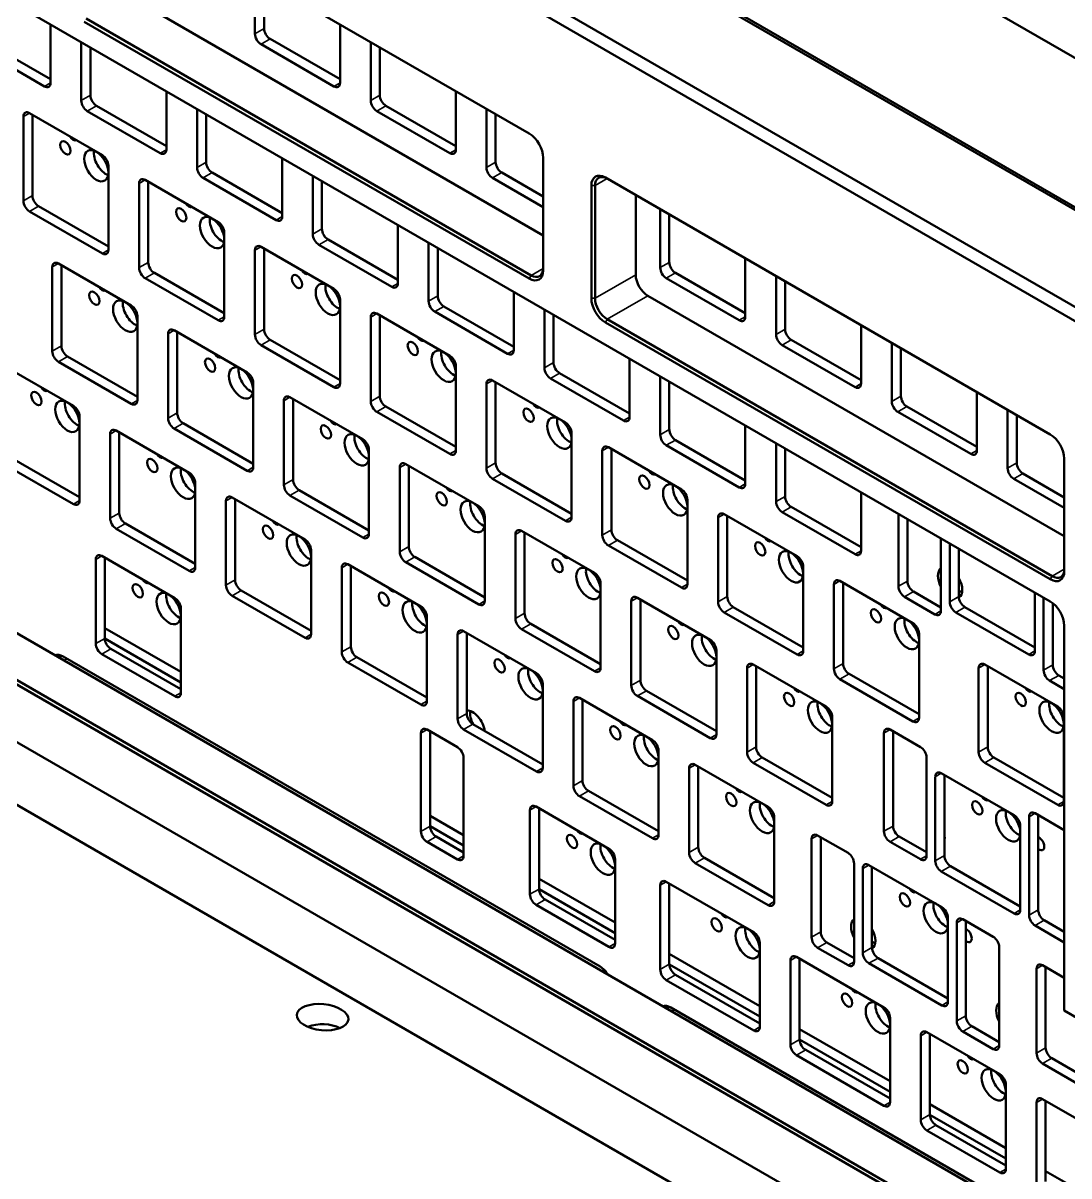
# Model space of a CAD drawing. Header units: millimetres. Extents: x -18 to 861, y -85 to 544.
# Drawn here: x 660.6 to 782.3, y 288.8 to 423 of the extents above; entities that cross this region are included whole.
import ezdxf

# ---------------------------------------------------------------- set-up
doc = ezdxf.new("R2010")
doc.units = ezdxf.units.MM
doc.layers.add('Visible (ANSI)', color=7, linetype='Continuous', lineweight=50)
doc.layers.add('Visible Narrow (ANSI)', color=7, linetype='Continuous', lineweight=35)

msp = doc.modelspace()

# ---------------------------------------------------------------- linework, layer by layer
at = {"layer": 'Visible (ANSI)'}
for p, q in [((603.539, 522.561), (825.261, 394.549)), ((588.202, 513.706), (809.924, 385.695)), ((800.166, 380.061), (578.444, 508.072)), ((577.737, 506.847), (799.459, 378.836)), ((780.146, 355.683), (580.212, 471.116)), ((719.53, 410.123), (667.769, 440.007)), ((687.621, 421.748), (687.621, 428.545)), ((688.682, 427.933), (688.682, 422.36)), ((721.156, 398.284), (672.719, 426.249)), ((810.207, 385.858), (739.877, 426.463)), ((663.845, 422.83), (663.845, 416.033)), ((667.769, 423.146), (719.53, 393.263)), ((719.742, 393.63), (667.982, 423.514)), ((697.521, 422.83), (697.521, 416.033)), ((663.138, 415.624), (654.653, 420.523)), ((655.713, 421.136), (663.845, 416.441)), ((667.416, 413.971), (667.416, 420.768)), ((668.477, 420.156), (668.477, 414.583)), ((696.814, 415.624), (688.329, 420.523)), ((689.389, 421.136), (697.521, 416.441)), ((701.092, 413.971), (701.092, 420.768)), ((702.152, 420.156), (702.152, 414.583)), ((677.315, 415.053), (677.315, 408.256)), ((710.991, 415.053), (710.991, 408.256)), ((669.184, 413.359), (677.315, 408.664)), ((702.86, 413.359), (710.991, 408.664)), ((660.681, 402.305), (660.681, 412.103)), ((661.388, 412.512), (669.873, 407.613)), ((661.741, 412.307), (661.741, 402.918)), ((676.608, 407.847), (668.123, 412.746)), ((680.886, 406.194), (680.886, 412.991)), ((681.947, 412.379), (681.947, 406.806)), ((710.284, 407.847), (701.799, 412.746)), ((714.562, 406.194), (714.562, 412.991)), ((715.623, 412.379), (715.623, 406.806)), ((690.786, 407.276), (690.786, 400.478)), ((721.156, 394.202), (721.156, 407.306)), ((670.58, 406.388), (670.58, 396.59)), ((682.654, 405.581), (690.786, 400.887)), ((694.357, 398.417), (694.357, 405.214)), ((716.33, 405.581), (721.156, 402.795)), ((674.151, 394.528), (674.151, 404.326)), ((674.858, 404.734), (683.343, 399.835)), ((675.212, 404.53), (675.212, 395.141)), ((690.079, 400.07), (681.593, 404.969)), ((695.417, 404.602), (695.417, 399.029)), ((721.156, 401.57), (715.269, 404.969)), ((726.76, 404.071), (726.76, 390.966)), ((727.184, 390.966), (727.184, 404.071)), ((780.146, 375.126), (728.386, 405.01)), ((731.922, 393.701), (731.922, 402.969)), ((669.873, 396.182), (661.388, 401.081)), ((662.448, 401.693), (670.58, 396.998)), ((734.768, 394.528), (734.768, 401.326)), ((735.828, 400.713), (735.828, 395.141)), ((684.051, 398.611), (684.051, 388.813)), ((704.256, 399.499), (704.256, 392.701)), ((703.549, 392.293), (695.064, 397.192)), ((696.124, 397.804), (704.256, 393.11)), ((707.827, 390.64), (707.827, 397.437)), ((687.621, 386.751), (687.621, 396.549)), ((688.329, 396.957), (696.814, 392.058)), ((688.682, 396.753), (688.682, 387.363)), ((708.888, 396.825), (708.888, 391.252)), ((798.611, 271.906), (585.162, 395.141)), ((664.048, 384.807), (664.048, 394.605)), ((664.755, 395.013), (673.241, 390.114)), ((665.109, 394.809), (665.109, 385.419)), ((744.667, 395.61), (744.667, 388.813)), ((683.343, 388.404), (674.858, 393.303)), ((675.919, 393.916), (684.051, 389.221)), ((743.96, 388.404), (735.475, 393.303)), ((736.536, 393.916), (744.667, 389.221)), ((748.238, 386.751), (748.238, 393.548)), ((580.212, 392.038), (796.984, 266.884)), ((797.196, 267.252), (580.424, 392.405)), ((717.726, 391.721), (717.726, 384.924)), ((749.299, 392.936), (749.299, 387.363)), ((557.463, 391.166), (779.185, 263.154)), ((697.521, 390.834), (697.521, 381.036)), ((781.773, 363.287), (733.336, 391.252)), ((701.799, 389.18), (710.284, 384.281)), ((717.019, 384.516), (708.534, 389.415)), ((709.595, 390.027), (717.726, 385.332)), ((721.297, 382.862), (721.297, 389.66)), ((722.358, 389.047), (722.358, 383.475)), ((673.948, 388.889), (673.948, 379.091)), ((701.092, 378.974), (701.092, 388.772)), ((702.152, 388.976), (702.152, 379.586)), ((728.386, 388.149), (780.146, 358.266)), ((780.358, 358.633), (728.598, 388.517)), ((758.138, 387.833), (758.138, 381.036)), ((799.459, 258.76), (577.737, 386.771)), ((677.519, 377.03), (677.519, 386.828)), ((678.226, 387.236), (686.711, 382.337)), ((678.579, 387.032), (678.579, 377.642)), ((696.814, 380.627), (688.329, 385.526)), ((689.389, 386.139), (697.521, 381.444)), ((757.431, 380.627), (748.945, 385.526)), ((750.006, 386.139), (758.138, 381.444)), ((761.709, 378.974), (761.709, 385.771)), ((762.769, 385.159), (762.769, 379.586)), ((665.816, 384.194), (673.948, 379.5)), ((731.197, 383.944), (731.197, 377.147)), ((658.02, 383.347), (666.505, 378.448)), ((673.241, 378.683), (664.755, 383.582)), ((710.991, 383.056), (710.991, 373.258)), ((687.418, 381.112), (687.418, 371.314)), ((714.562, 371.197), (714.562, 380.995)), ((715.269, 381.403), (723.755, 376.504)), ((715.623, 381.199), (715.623, 371.809)), ((730.49, 376.739), (722.004, 381.638)), ((723.065, 382.25), (731.197, 377.555)), ((734.768, 375.085), (734.768, 381.883)), ((735.828, 381.27), (735.828, 375.698)), ((771.608, 380.056), (771.608, 373.258)), ((690.989, 369.252), (690.989, 379.05)), ((691.696, 379.459), (700.181, 374.56)), ((692.05, 379.255), (692.05, 369.865)), ((702.86, 378.362), (710.991, 373.667)), ((763.476, 378.362), (771.608, 373.667)), ((667.213, 377.224), (667.213, 367.426)), ((710.284, 372.85), (701.799, 377.749)), ((770.901, 372.85), (762.416, 377.749)), ((775.179, 371.197), (775.179, 377.994)), ((776.24, 377.382), (776.24, 371.809)), ((686.711, 370.906), (678.226, 375.805)), ((679.286, 376.417), (687.418, 371.722)), ((744.667, 376.167), (744.667, 369.37)), ((670.783, 365.364), (670.783, 375.162)), ((671.491, 375.57), (679.976, 370.671)), ((671.844, 375.366), (671.844, 365.976)), ((724.462, 375.279), (724.462, 365.481)), ((736.536, 374.473), (744.667, 369.778)), ((700.889, 373.335), (700.889, 363.537)), ((728.033, 363.42), (728.033, 373.218)), ((728.74, 373.626), (737.225, 368.727)), ((729.093, 373.422), (729.093, 364.032)), ((743.96, 368.962), (735.475, 373.861)), ((748.238, 367.308), (748.238, 374.106)), ((749.299, 373.493), (749.299, 367.921)), ((666.505, 367.017), (658.02, 371.916)), ((659.081, 372.529), (667.213, 367.834)), ((705.167, 371.682), (713.652, 366.783)), ((781.773, 359.204), (781.773, 372.309)), ((704.459, 361.475), (704.459, 371.273)), ((705.52, 371.477), (705.52, 362.088)), ((716.33, 370.584), (724.462, 365.89)), ((776.947, 370.584), (781.773, 367.798)), ((680.683, 369.446), (680.683, 359.648)), ((723.755, 365.073), (715.269, 369.972)), ((781.773, 366.573), (775.886, 369.972)), ((684.961, 367.793), (693.446, 362.894)), ((685.314, 367.589), (685.314, 358.199)), ((700.181, 363.129), (691.696, 368.028)), ((692.757, 368.64), (700.889, 363.945)), ((758.138, 368.39), (758.138, 361.593)), ((684.254, 357.587), (684.254, 367.385)), ((737.932, 367.502), (737.932, 357.704)), ((750.006, 366.696), (758.138, 362.001)), ((714.359, 365.558), (714.359, 355.76)), ((741.503, 355.643), (741.503, 365.44)), ((742.21, 365.849), (750.695, 360.95)), ((742.564, 365.645), (742.564, 356.255)), ((757.431, 361.184), (748.945, 366.083)), ((762.476, 357.455), (762.476, 365.885)), ((763.536, 365.273), (763.536, 358.068)), ((679.976, 359.24), (671.491, 364.139)), ((672.551, 364.752), (680.683, 360.057)), ((718.637, 363.904), (727.122, 359.005)), ((718.99, 363.7), (718.99, 354.311)), ((717.93, 353.698), (717.93, 363.496)), ((737.225, 357.296), (728.74, 362.195)), ((729.8, 362.807), (737.932, 358.112)), ((767.425, 363.028), (767.425, 354.597)), ((768.444, 355.643), (768.444, 362.44)), ((669.807, 360.988), (678.292, 356.089)), ((694.153, 361.669), (694.153, 351.871)), ((706.227, 360.863), (714.359, 356.168)), ((769.504, 361.827), (769.504, 356.255)), ((669.1, 350.782), (669.1, 360.58)), ((670.16, 360.784), (670.16, 351.394)), ((697.724, 349.81), (697.724, 359.608)), ((698.431, 360.016), (706.917, 355.117)), ((698.785, 359.812), (698.785, 350.422)), ((713.652, 355.352), (705.167, 360.251)), ((751.402, 359.725), (751.402, 349.927)), ((686.022, 356.974), (694.153, 352.28)), ((727.829, 357.781), (727.829, 347.983)), ((754.973, 347.865), (754.973, 357.663)), ((755.68, 358.072), (764.166, 353.173)), ((756.034, 357.867), (756.034, 348.478)), ((764.244, 356.843), (767.425, 355.006)), ((693.446, 351.463), (684.961, 356.362)), ((731.4, 345.921), (731.4, 355.719)), ((732.107, 356.127), (740.593, 351.228)), ((732.461, 355.923), (732.461, 346.533)), ((766.718, 354.189), (763.183, 356.23)), ((778.343, 356.724), (778.343, 349.927)), ((779.361, 347.706), (779.361, 356.136)), ((780.422, 355.497), (780.422, 348.319)), ((678.999, 354.864), (678.999, 345.066)), ((750.695, 349.519), (742.21, 354.418)), ((743.271, 355.03), (751.402, 350.335)), ((777.636, 349.519), (769.151, 354.418)), ((770.211, 355.03), (778.343, 350.335)), ((707.624, 353.892), (707.624, 344.094)), ((719.698, 353.086), (727.829, 348.391)), ((781.773, 308.082), (781.773, 352.866)), ((670.16, 352.599), (678.999, 347.495)), ((711.195, 342.033), (711.195, 351.83)), ((711.902, 352.239), (720.387, 347.34)), ((712.255, 352.035), (712.255, 342.645)), ((727.122, 347.575), (718.637, 352.473)), ((764.873, 351.948), (764.873, 342.15)), ((678.999, 346.271), (670.161, 351.374)), ((670.867, 350.169), (678.999, 345.475)), ((665.145, 349.361), (664.799, 349.162)), ((664.844, 349.188), (664.954, 349.432)), ((665.295, 349.284), (727.767, 313.216)), ((678.292, 344.658), (669.807, 349.557)), ((699.492, 349.197), (707.624, 344.502)), ((741.3, 350.004), (741.3, 340.206)), ((706.917, 343.686), (698.431, 348.585)), ((744.871, 338.144), (744.871, 347.942)), ((745.578, 348.35), (754.063, 343.451)), ((745.931, 348.146), (745.931, 338.756)), ((771.811, 338.144), (771.811, 347.942)), ((772.518, 348.35), (781.004, 343.451)), ((772.872, 348.146), (772.872, 338.756)), ((721.094, 346.115), (721.094, 336.317)), ((764.166, 341.742), (755.68, 346.641)), ((756.741, 347.253), (764.873, 342.558)), ((781.773, 345.498), (780.069, 346.481)), ((781.129, 347.094), (781.773, 346.722)), ((733.168, 345.309), (741.3, 340.614)), ((724.665, 334.255), (724.665, 344.053)), ((725.372, 344.462), (733.857, 339.563)), ((725.726, 344.257), (725.726, 334.868)), ((740.593, 339.797), (732.107, 344.696)), ((754.77, 342.226), (754.77, 332.428)), ((781.711, 342.226), (781.711, 332.428)), ((707.64, 340.778), (711.176, 338.737)), ((720.387, 335.909), (711.902, 340.808)), ((712.962, 341.42), (721.094, 336.725)), ((761.499, 340.791), (765.035, 338.75)), ((706.933, 328.939), (706.933, 340.37)), ((707.994, 340.574), (707.994, 329.551)), ((760.792, 328.952), (760.792, 340.383)), ((761.853, 340.587), (761.853, 329.564)), ((734.564, 338.338), (734.564, 328.54)), ((711.883, 337.512), (711.883, 326.081)), ((754.063, 332.02), (745.578, 336.919)), ((746.638, 337.532), (754.77, 332.837)), ((765.742, 337.525), (765.742, 326.094)), ((781.004, 332.02), (772.518, 336.919)), ((773.579, 337.532), (781.711, 332.837)), ((738.135, 326.478), (738.135, 336.276)), ((738.842, 336.684), (747.328, 331.786)), ((739.196, 336.48), (739.196, 327.091)), ((767.467, 335.712), (775.952, 330.813)), ((767.821, 335.508), (767.821, 326.119)), ((766.76, 325.506), (766.76, 335.304)), ((733.857, 328.132), (725.372, 333.031)), ((726.433, 333.643), (734.564, 328.948)), ((719.614, 321.618), (719.614, 331.416)), ((720.321, 331.824), (728.806, 326.925)), ((720.674, 331.62), (720.674, 322.23)), ((707.994, 330.755), (711.883, 328.51)), ((748.035, 330.561), (748.035, 320.763)), ((777.678, 319.203), (777.678, 330.634)), ((778.385, 331.042), (781.773, 329.086)), ((778.738, 330.838), (778.738, 319.815)), ((711.883, 327.285), (707.994, 329.531)), ((776.659, 329.589), (776.659, 319.791)), ((711.176, 325.673), (707.64, 327.714)), ((708.701, 328.326), (711.883, 326.489)), ((752.373, 316.625), (752.373, 328.056)), ((753.08, 328.464), (756.616, 326.423)), ((753.434, 328.26), (753.434, 317.238)), ((765.035, 325.686), (761.499, 327.727)), ((762.56, 328.339), (765.742, 326.502)), ((729.513, 325.7), (729.513, 315.902)), ((747.328, 320.355), (738.842, 325.254)), ((739.903, 325.866), (748.035, 321.171)), ((757.323, 325.198), (757.323, 313.767)), ((759.048, 325.019), (767.533, 320.12)), ((759.402, 324.815), (759.402, 315.425)), ((768.528, 324.894), (776.659, 320.199)), ((720.674, 323.434), (729.513, 318.331)), ((758.341, 314.813), (758.341, 324.611)), ((775.952, 319.382), (767.467, 324.281)), ((729.513, 317.106), (720.674, 322.209)), ((734.768, 312.868), (734.768, 322.666)), ((735.475, 323.075), (745.644, 317.203)), ((735.828, 322.87), (735.828, 313.481)), ((721.381, 321.005), (729.513, 316.31)), ((728.806, 315.494), (720.321, 320.393)), ((768.24, 318.895), (768.24, 309.097)), ((769.259, 306.876), (769.259, 318.307)), ((769.966, 318.715), (773.501, 316.674)), ((770.319, 318.511), (770.319, 307.489)), ((781.773, 316.022), (778.385, 317.978)), ((779.445, 318.59), (781.773, 317.247)), ((746.351, 315.979), (746.351, 306.181)), ((756.616, 313.359), (753.08, 315.4)), ((754.141, 316.013), (757.323, 314.176)), ((774.208, 315.449), (774.208, 304.019)), ((735.828, 314.685), (746.351, 308.61)), ((749.922, 304.119), (749.922, 313.917)), ((750.629, 314.325), (760.798, 308.454)), ((750.983, 314.121), (750.983, 304.731)), ((760.109, 314.2), (768.24, 309.505)), ((746.351, 307.385), (735.829, 313.46)), ((767.533, 308.689), (759.048, 313.588)), ((778.547, 303.147), (778.547, 312.945)), ((779.254, 313.353), (781.773, 311.899)), ((779.607, 313.149), (779.607, 303.759)), ((745.644, 305.772), (735.475, 311.644)), ((736.536, 312.256), (746.351, 306.589)), ((735.855, 308.537), (735.51, 308.337)), ((735.555, 308.363), (735.665, 308.607)), ((736.006, 308.459), (793.925, 275.019)), ((761.505, 307.229), (761.505, 297.431)), ((783.514, 307.076), (781.773, 308.082)), ((750.983, 305.936), (761.505, 299.86)), ((771.026, 306.264), (774.208, 304.427)), ((761.505, 298.636), (750.983, 304.711)), ((765.076, 295.37), (765.076, 305.168)), ((765.783, 305.576), (774.269, 300.677)), ((766.137, 305.372), (766.137, 295.982)), ((773.501, 303.61), (769.966, 305.651)), ((751.69, 303.507), (761.505, 297.84)), ((760.798, 297.023), (750.629, 302.894)), ((785.14, 298.523), (779.254, 301.922)), ((780.314, 302.535), (785.14, 299.748)), ((774.976, 299.452), (774.976, 289.654)), ((779.254, 297.799), (785.14, 294.4)), ((766.137, 297.186), (774.976, 292.083)), ((778.547, 287.593), (778.547, 297.391)), ((779.607, 297.595), (779.607, 288.205)), ((774.976, 290.859), (766.137, 295.962)), ((774.269, 289.246), (765.783, 294.145)), ((766.844, 294.757), (774.976, 290.063)), ((779.607, 289.409), (788.446, 284.306))]:
    msp.add_line(p, q, dxfattribs=at)
for centre, major_axis, start_param, end_param in [((688.329, 421.34), (-0.5, 0.866), 0.7853982, 2.3561945), ((689.389, 421.952), (0.5, -0.866), 3.9269908, 5.4977871), ((663.138, 416.441), (0.5, -0.866), 5.4977871, 7.0685835), ((696.814, 416.441), (0.5, -0.866), 5.4977871, 7.0685835), ((669.184, 414.175), (0.5, -0.866), 3.9269908, 5.4977871), ((702.86, 414.175), (0.5, -0.866), 3.9269908, 5.4977871), ((668.123, 413.563), (-0.5, 0.866), 0.7853982, 2.3561945), ((701.799, 413.563), (-0.5, 0.866), 0.7853982, 2.3561945), ((661.388, 411.695), (-0.5, 0.866), 5.4977871, 7.0685835), ((666.472, 410.017), (0.375, -0.65), 4.7307931, 6.2647812), ((719.53, 408.245), (-1.15, 1.992), 3.9269908, 5.4977871), ((670.297, 407.041), (1, -1.732), 3.7428569, 5.6819211), ((676.608, 408.664), (0.5, -0.866), 5.4977871, 7.0685835), ((710.284, 408.664), (0.5, -0.866), 5.4977871, 7.0685835), ((669.873, 406.796), (0.5, -0.866), 0.7853982, 2.3561945), ((682.654, 406.398), (0.5, -0.866), 3.9269908, 5.4977871), ((716.33, 406.398), (0.5, -0.866), 3.9269908, 5.4977871), ((681.593, 405.786), (-0.5, 0.866), 0.7853982, 2.3561945), ((715.269, 405.786), (-0.5, 0.866), 0.7853982, 2.3561945), ((728.386, 403.132), (-1.15, 1.992), 5.4977871, 7.0685835), ((728.598, 403.254), (-1, 1.732), 5.4977871, 7.0685835), ((674.858, 403.918), (-0.5, 0.866), 5.4977871, 7.0685835), ((662.448, 402.509), (0.5, -0.866), 3.9269908, 5.4977871), ((661.388, 401.897), (-0.5, 0.866), 0.7853982, 2.3561945), ((679.942, 402.24), (0.375, -0.65), 4.7307931, 6.2647812), ((683.768, 399.264), (1, -1.732), 3.7428569, 5.6819211), ((683.343, 399.019), (0.5, -0.866), 0.7853982, 2.3561945), ((690.079, 400.887), (0.5, -0.866), 5.4977871, 7.0685835), ((695.064, 398.008), (-0.5, 0.866), 0.7853982, 2.3561945), ((696.124, 398.621), (0.5, -0.866), 3.9269908, 5.4977871), ((688.329, 396.141), (-0.5, 0.866), 5.4977871, 7.0685835), ((669.873, 396.998), (0.5, -0.866), 5.4977871, 7.0685835), ((664.755, 394.196), (-0.5, 0.866), 5.4977871, 7.0685835), ((674.858, 394.12), (-0.5, 0.866), 0.7853982, 2.3561945), ((675.919, 394.732), (0.5, -0.866), 3.9269908, 5.4977871), ((719.742, 395.263), (1, -1.732), 5.4977871, 7.0685835), ((735.475, 394.12), (-0.5, 0.866), 0.7853982, 2.3561945), ((736.536, 394.732), (0.5, -0.866), 3.9269908, 5.4977871), ((693.413, 394.463), (0.375, -0.65), 4.7307931, 6.2647812), ((719.53, 395.141), (1.15, -1.992), 5.4977871, 7.0685835), ((733.336, 392.885), (-1, 1.732), 0.7853982, 2.3561945), ((669.839, 392.519), (0.375, -0.65), 4.7307931, 6.2647812), ((697.238, 391.487), (1, -1.732), 3.7428569, 5.6819211), ((696.814, 391.242), (0.5, -0.866), 0.7853982, 2.3561945), ((703.549, 393.11), (0.5, -0.866), 5.4977871, 7.0685835), ((673.665, 389.542), (1, -1.732), 3.7428569, 5.6819211), ((708.534, 390.231), (-0.5, 0.866), 0.7853982, 2.3561945), ((709.595, 390.844), (0.5, -0.866), 3.9269908, 5.4977871), ((728.386, 390.027), (1.15, -1.992), 3.9269908, 5.4977871), ((728.598, 390.15), (-1, 1.732), 0.7853982, 2.3561945), ((673.241, 389.297), (0.5, -0.866), 0.7853982, 2.3561945), ((701.799, 388.364), (-0.5, 0.866), 5.4977871, 7.0685835), ((683.343, 389.221), (0.5, -0.866), 5.4977871, 7.0685835), ((743.96, 389.221), (0.5, -0.866), 5.4977871, 7.0685835), ((678.226, 386.419), (-0.5, 0.866), 5.4977871, 7.0685835), ((688.329, 386.343), (-0.5, 0.866), 0.7853982, 2.3561945), ((689.389, 386.955), (0.5, -0.866), 3.9269908, 5.4977871), ((706.883, 386.686), (0.375, -0.65), 4.7307931, 6.2647812), ((748.945, 386.343), (-0.5, 0.866), 0.7853982, 2.3561945), ((750.006, 386.955), (0.5, -0.866), 3.9269908, 5.4977871), ((665.816, 385.011), (0.5, -0.866), 3.9269908, 5.4977871), ((664.755, 384.399), (-0.5, 0.866), 0.7853982, 2.3561945), ((683.31, 384.741), (0.375, -0.65), 4.7307931, 6.2647812), ((710.708, 383.71), (1, -1.732), 3.7428569, 5.6819211), ((710.284, 383.465), (0.5, -0.866), 0.7853982, 2.3561945), ((717.019, 385.332), (0.5, -0.866), 5.4977871, 7.0685835), ((687.135, 381.765), (1, -1.732), 3.7428569, 5.6819211), ((686.711, 381.52), (0.5, -0.866), 0.7853982, 2.3561945), ((722.004, 382.454), (-0.5, 0.866), 0.7853982, 2.3561945), ((723.065, 383.067), (0.5, -0.866), 3.9269908, 5.4977871), ((696.814, 381.444), (0.5, -0.866), 5.4977871, 7.0685835), ((715.269, 380.586), (-0.5, 0.866), 5.4977871, 7.0685835), ((757.431, 381.444), (0.5, -0.866), 5.4977871, 7.0685835), ((663.104, 380.853), (0.375, -0.65), 4.7307931, 6.2647812), ((691.696, 378.642), (-0.5, 0.866), 5.4977871, 7.0685835), ((666.93, 377.877), (1, -1.732), 3.7428569, 5.6819211), ((666.505, 377.632), (0.5, -0.866), 0.7853982, 2.3561945), ((673.241, 379.5), (0.5, -0.866), 5.4977871, 7.0685835), ((701.799, 378.566), (-0.5, 0.866), 0.7853982, 2.3561945), ((702.86, 379.178), (0.5, -0.866), 3.9269908, 5.4977871), ((720.353, 378.909), (0.375, -0.65), 4.7307931, 6.2647812), ((762.416, 378.566), (-0.5, 0.866), 0.7853982, 2.3561945), ((763.476, 379.178), (0.5, -0.866), 3.9269908, 5.4977871), ((678.226, 376.621), (-0.5, 0.866), 0.7853982, 2.3561945), ((679.286, 377.234), (0.5, -0.866), 3.9269908, 5.4977871), ((724.179, 375.932), (1, -1.732), 3.7428569, 5.6819211), ((730.49, 377.555), (0.5, -0.866), 5.4977871, 7.0685835), ((671.491, 374.754), (-0.5, 0.866), 5.4977871, 7.0685835), ((696.78, 376.964), (0.375, -0.65), 4.7307931, 6.2647812), ((723.755, 375.688), (0.5, -0.866), 0.7853982, 2.3561945), ((736.536, 375.289), (0.5, -0.866), 3.9269908, 5.4977871), ((700.606, 373.988), (1, -1.732), 3.7428569, 5.6819211), ((700.181, 373.743), (0.5, -0.866), 0.7853982, 2.3561945), ((735.475, 374.677), (-0.5, 0.866), 0.7853982, 2.3561945), ((780.146, 373.248), (-1.15, 1.992), 3.9269908, 5.4977871), ((710.284, 373.667), (0.5, -0.866), 5.4977871, 7.0685835), ((728.74, 372.809), (-0.5, 0.866), 5.4977871, 7.0685835), ((770.901, 373.667), (0.5, -0.866), 5.4977871, 7.0685835), ((676.575, 373.076), (0.375, -0.65), 4.7307931, 6.2647812), ((705.167, 370.865), (-0.5, 0.866), 5.4977871, 7.0685835), ((716.33, 371.401), (0.5, -0.866), 3.9269908, 5.4977871), ((776.947, 371.401), (0.5, -0.866), 3.9269908, 5.4977871), ((680.4, 370.1), (1, -1.732), 3.7428569, 5.6819211), ((679.976, 369.855), (0.5, -0.866), 0.7853982, 2.3561945), ((686.711, 371.722), (0.5, -0.866), 5.4977871, 7.0685835), ((715.269, 370.789), (-0.5, 0.866), 0.7853982, 2.3561945), ((733.824, 371.131), (0.375, -0.65), 4.7307931, 6.2647812), ((775.886, 370.789), (-0.5, 0.866), 0.7853982, 2.3561945), ((691.696, 368.844), (-0.5, 0.866), 0.7853982, 2.3561945), ((692.757, 369.457), (0.5, -0.866), 3.9269908, 5.4977871), ((710.251, 369.187), (0.375, -0.65), 4.7307931, 6.2647812), ((737.649, 368.155), (1, -1.732), 3.7428569, 5.6819211), ((743.96, 369.778), (0.5, -0.866), 5.4977871, 7.0685835), ((684.961, 366.977), (-0.5, 0.866), 5.4977871, 7.0685835), ((737.225, 367.91), (0.5, -0.866), 0.7853982, 2.3561945), ((750.006, 367.512), (0.5, -0.866), 3.9269908, 5.4977871), ((666.505, 367.834), (0.5, -0.866), 5.4977871, 7.0685835), ((714.076, 366.211), (1, -1.732), 3.7428569, 5.6819211), ((713.652, 365.966), (0.5, -0.866), 0.7853982, 2.3561945), ((748.945, 366.9), (-0.5, 0.866), 0.7853982, 2.3561945), ((671.491, 364.956), (-0.5, 0.866), 0.7853982, 2.3561945), ((672.551, 365.568), (0.5, -0.866), 3.9269908, 5.4977871), ((690.045, 365.299), (0.375, -0.65), 4.7307931, 6.2647812), ((723.755, 365.89), (0.5, -0.866), 5.4977871, 7.0685835), ((742.21, 365.032), (-0.5, 0.866), 5.4977871, 7.0685835), ((700.181, 363.945), (0.5, -0.866), 5.4977871, 7.0685835), ((718.637, 363.088), (-0.5, 0.866), 5.4977871, 7.0685835), ((729.8, 363.624), (0.5, -0.866), 3.9269908, 5.4977871), ((693.87, 362.322), (1, -1.732), 3.7428569, 5.6819211), ((693.446, 362.078), (0.5, -0.866), 0.7853982, 2.3561945), ((728.74, 363.011), (-0.5, 0.866), 0.7853982, 2.3561945), ((747.294, 363.354), (0.375, -0.65), 4.7307931, 6.2647812), ((669.807, 360.172), (-0.5, 0.866), 5.4977871, 7.0685835), ((705.167, 361.067), (-0.5, 0.866), 0.7853982, 2.3561945), ((706.227, 361.679), (0.5, -0.866), 3.9269908, 5.4977871), ((723.721, 361.41), (0.375, -0.65), 4.7307931, 6.2647812), ((751.12, 360.378), (1, -1.732), 3.7428569, 5.6819211), ((750.695, 360.133), (0.5, -0.866), 0.7853982, 2.3561945), ((757.431, 362.001), (0.5, -0.866), 5.4977871, 7.0685835), ((679.976, 360.057), (0.5, -0.866), 5.4977871, 7.0685835), ((698.431, 359.199), (-0.5, 0.866), 5.4977871, 7.0685835), ((727.546, 358.434), (1, -1.732), 3.7428569, 5.6819211), ((768.488, 357.858), (-1, 1.732), 0.0641771, 1.5066193), ((674.891, 358.494), (0.375, -0.65), 4.7307931, 6.2647812), ((686.022, 357.791), (0.5, -0.866), 3.9269908, 5.4977871), ((727.122, 358.189), (0.5, -0.866), 0.7853982, 2.3561945), ((755.68, 357.255), (-0.5, 0.866), 5.4977871, 7.0685835), ((768.488, 357.858), (1, -1.732), 0.0236148, 1.5538321), ((780.146, 360.143), (1.15, -1.992), 5.4977871, 7.0685835), ((780.358, 360.266), (1, -1.732), 5.4977871, 7.0685835), ((684.961, 357.179), (-0.5, 0.866), 0.7853982, 2.3561945), ((703.515, 357.521), (0.375, -0.65), 4.7307931, 6.2647812), ((737.225, 358.112), (0.5, -0.866), 5.4977871, 7.0685835), ((763.183, 357.047), (-0.5, 0.866), 0.7853982, 2.3561945), ((764.244, 357.659), (0.5, -0.866), 3.9269908, 5.4977871), ((769.619, 358.512), (1, -1.732), 5.4166983, 5.6819211), ((678.716, 355.517), (1, -1.732), 3.7428569, 5.6819211), ((678.292, 355.273), (0.5, -0.866), 0.7853982, 2.3561945), ((707.341, 354.545), (1, -1.732), 3.7428569, 5.6819211), ((713.652, 356.168), (0.5, -0.866), 5.4977871, 7.0685835), ((732.107, 355.311), (-0.5, 0.866), 5.4977871, 7.0685835), ((742.21, 355.234), (-0.5, 0.866), 0.7853982, 2.3561945), ((743.271, 355.847), (0.5, -0.866), 3.9269908, 5.4977871), ((769.151, 355.234), (-0.5, 0.866), 0.7853982, 2.3561945), ((770.211, 355.847), (0.5, -0.866), 3.9269908, 5.4977871), ((780.146, 353.805), (-1.15, 1.992), 3.9269908, 5.4977871), ((706.917, 354.3), (0.5, -0.866), 0.7853982, 2.3561945), ((719.698, 353.902), (0.5, -0.866), 3.9269908, 5.4977871), ((760.765, 355.577), (0.375, -0.65), 4.7307931, 6.2647812), ((766.718, 355.006), (0.5, -0.866), 5.4977871, 7.0685835), ((718.637, 353.29), (-0.5, 0.866), 0.7853982, 2.3561945), ((737.191, 353.633), (0.375, -0.65), 4.7307931, 6.2647812), ((764.59, 352.601), (1, -1.732), 3.7428569, 5.6819211), ((764.166, 352.356), (0.5, -0.866), 0.7853982, 2.3561945), ((693.446, 352.28), (0.5, -0.866), 5.4977871, 7.0685835), ((711.902, 351.422), (-0.5, 0.866), 5.4977871, 7.0685835), ((741.017, 350.657), (1, -1.732), 3.7428569, 5.6819211), ((669.807, 350.374), (-0.5, 0.866), 0.7853982, 2.3561945), ((670.867, 350.986), (0.5, -0.866), 3.9269908, 5.4977871), ((699.492, 350.014), (0.5, -0.866), 3.9269908, 5.4977871), ((740.593, 350.412), (0.5, -0.866), 0.7853982, 2.3561945), ((665.295, 347.651), (-1, 1.732), 5.4977871, 6.2205214), ((698.431, 349.401), (-0.5, 0.866), 0.7853982, 2.3561945), ((716.986, 349.744), (0.375, -0.65), 4.7307931, 6.2647812), ((750.695, 350.335), (0.5, -0.866), 5.4977871, 7.0685835), ((777.636, 350.335), (0.5, -0.866), 5.4977871, 7.0685835), ((720.811, 346.768), (1, -1.732), 3.7428569, 5.6819211), ((727.122, 348.391), (0.5, -0.866), 5.4977871, 7.0685835), ((745.578, 347.534), (-0.5, 0.866), 5.4977871, 7.0685835), ((755.68, 347.457), (-0.5, 0.866), 0.7853982, 2.3561945), ((756.741, 348.07), (0.5, -0.866), 3.9269908, 5.4977871), ((772.518, 347.534), (-0.5, 0.866), 5.4977871, 7.0685835), ((780.069, 347.298), (-0.5, 0.866), 0.7853982, 2.3561945), ((781.129, 347.91), (0.5, -0.866), 3.9269908, 5.4977871), ((720.387, 346.523), (0.5, -0.866), 0.7853982, 2.3561945), ((733.168, 346.125), (0.5, -0.866), 3.9269908, 5.4977871), ((678.292, 345.475), (0.5, -0.866), 5.4977871, 7.0685835), ((732.107, 345.513), (-0.5, 0.866), 0.7853982, 2.3561945), ((750.662, 345.856), (0.375, -0.65), 4.7307931, 6.2647812), ((777.603, 345.856), (0.375, -0.65), 4.7307931, 6.2647812), ((706.917, 344.502), (0.5, -0.866), 5.4977871, 7.0685835), ((725.372, 343.645), (-0.5, 0.866), 5.4977871, 7.0685835), ((754.487, 342.88), (1, -1.732), 3.7428569, 5.6819211), ((754.063, 342.635), (0.5, -0.866), 0.7853982, 2.3561945), ((781.428, 342.88), (1, -1.732), 3.7428569, 5.6819211), ((781.004, 342.635), (0.5, -0.866), 0.7853982, 2.3561945), ((712.945, 341.19), (-1, 1.732), 4.075031, 6.0070113), ((712.962, 342.237), (0.5, -0.866), 3.9269908, 5.4977871), ((714.076, 341.843), (1, -1.732), 3.7428569, 4.6378697), ((764.166, 342.558), (0.5, -0.866), 5.4977871, 7.0685835), ((707.64, 339.961), (-0.5, 0.866), 5.4977871, 7.0685835), ((711.902, 341.624), (-0.5, 0.866), 0.7853982, 2.3561945), ((730.456, 341.967), (0.375, -0.65), 4.7307931, 6.2647812), ((761.499, 339.974), (-0.5, 0.866), 5.4977871, 7.0685835), ((734.282, 338.991), (1, -1.732), 3.7428569, 5.6819211), ((733.857, 338.746), (0.5, -0.866), 0.7853982, 2.3561945), ((740.593, 340.614), (0.5, -0.866), 5.4977871, 7.0685835), ((711.176, 337.92), (0.5, -0.866), 0.7853982, 2.3561945), ((745.578, 337.736), (-0.5, 0.866), 0.7853982, 2.3561945), ((746.638, 338.348), (0.5, -0.866), 3.9269908, 5.4977871), ((765.035, 337.933), (0.5, -0.866), 0.7853982, 2.3561945), ((772.518, 337.736), (-0.5, 0.866), 0.7853982, 2.3561945), ((773.579, 338.348), (0.5, -0.866), 3.9269908, 5.4977871), ((738.842, 335.868), (-0.5, 0.866), 5.4977871, 7.0685835), ((720.387, 336.725), (0.5, -0.866), 5.4977871, 7.0685835), ((767.467, 334.896), (-0.5, 0.866), 5.4977871, 7.0685835), ((725.372, 333.847), (-0.5, 0.866), 0.7853982, 2.3561945), ((726.433, 334.46), (0.5, -0.866), 3.9269908, 5.4977871), ((743.927, 334.19), (0.375, -0.65), 4.7307931, 6.2647812), ((772.551, 333.218), (0.375, -0.65), 4.7307931, 6.2647812), ((720.321, 331.007), (-0.5, 0.866), 5.4977871, 7.0685835), ((747.752, 331.214), (1, -1.732), 3.7428569, 5.6819211), ((747.328, 330.969), (0.5, -0.866), 0.7853982, 2.3561945), ((754.063, 332.837), (0.5, -0.866), 5.4977871, 7.0685835), ((776.377, 330.242), (1, -1.732), 3.7428569, 5.6819211), ((781.004, 332.837), (0.5, -0.866), 5.4977871, 7.0685835), ((775.952, 329.997), (0.5, -0.866), 0.7853982, 2.3561945), ((778.385, 330.225), (-0.5, 0.866), 5.4977871, 7.0685835), ((707.64, 328.531), (-0.5, 0.866), 0.7853982, 2.3561945), ((708.701, 329.143), (0.5, -0.866), 3.9269908, 5.4977871), ((725.405, 329.329), (0.375, -0.65), 4.7307931, 6.2647812), ((761.499, 328.544), (-0.5, 0.866), 0.7853982, 2.3561945), ((762.56, 329.156), (0.5, -0.866), 3.9269908, 5.4977871), ((729.23, 326.353), (1, -1.732), 3.7428569, 5.6819211), ((733.857, 328.948), (0.5, -0.866), 5.4977871, 7.0685835), ((753.08, 327.648), (-0.5, 0.866), 5.4977871, 7.0685835), ((766.804, 328.759), (0.75, -1.299), 0.4968804, 1.0739159), ((767.935, 329.412), (0.75, -1.299), 5.3895761, 5.4286784), ((778.837, 327.515), (0.425, -0.736), 5.3323273, 8.8048396), ((711.176, 326.489), (0.5, -0.866), 5.4977871, 7.0685835), ((728.806, 326.108), (0.5, -0.866), 0.7853982, 2.3561945), ((738.842, 326.07), (-0.5, 0.866), 0.7853982, 2.3561945), ((739.903, 326.682), (0.5, -0.866), 3.9269908, 5.4977871), ((756.616, 325.607), (0.5, -0.866), 0.7853982, 2.3561945), ((765.035, 326.502), (0.5, -0.866), 5.4977871, 7.0685835), ((768.528, 325.71), (0.5, -0.866), 3.9269908, 5.4977871), ((759.048, 324.202), (-0.5, 0.866), 5.4977871, 7.0685835), ((767.467, 325.098), (-0.5, 0.866), 0.7853982, 2.3561945), ((735.475, 322.258), (-0.5, 0.866), 5.4977871, 7.0685835), ((721.381, 321.822), (0.5, -0.866), 3.9269908, 5.4977871), ((764.132, 322.524), (0.375, -0.65), 4.7307931, 6.2647812), ((720.321, 321.209), (-0.5, 0.866), 0.7853982, 2.3561945), ((747.328, 321.171), (0.5, -0.866), 5.4977871, 7.0685835), ((767.958, 319.548), (1, -1.732), 3.7428569, 5.6819211), ((742.243, 319.608), (0.375, -0.65), 4.7307931, 6.2647812), ((767.533, 319.303), (0.5, -0.866), 0.7853982, 2.3561945), ((775.952, 320.199), (0.5, -0.866), 5.4977871, 7.0685835), ((779.445, 319.407), (0.5, -0.866), 3.9269908, 5.4977871), ((758.385, 317.029), (-1, 1.732), 0.0641771, 1.5066193), ((769.966, 317.899), (-0.5, 0.866), 5.4977871, 7.0685835), ((778.385, 318.795), (-0.5, 0.866), 0.7853982, 2.3561945), ((746.068, 316.632), (1, -1.732), 3.7428569, 5.6819211), ((745.644, 316.387), (0.5, -0.866), 0.7853982, 2.3561945), ((753.08, 316.217), (-0.5, 0.866), 0.7853982, 2.3561945), ((754.141, 316.829), (0.5, -0.866), 3.9269908, 5.4977871), ((758.385, 317.029), (1, -1.732), 0.0236148, 1.5538321), ((770.418, 316.821), (0.425, -0.736), 5.3323273, 8.8048396), ((773.501, 315.858), (0.5, -0.866), 0.7853982, 2.3561945), ((728.806, 316.31), (0.5, -0.866), 5.4977871, 7.0685835), ((759.516, 317.682), (1, -1.732), 5.4166983, 5.6819211), ((760.109, 315.017), (0.5, -0.866), 3.9269908, 5.4977871), ((750.629, 313.509), (-0.5, 0.866), 5.4977871, 7.0685835), ((759.048, 314.404), (-0.5, 0.866), 0.7853982, 2.3561945), ((727.767, 311.583), (1, -1.732), 1.6334602, 2.3561945), ((735.475, 312.46), (-0.5, 0.866), 0.7853982, 2.3561945), ((736.536, 313.072), (0.5, -0.866), 3.9269908, 5.4977871), ((756.616, 314.176), (0.5, -0.866), 5.4977871, 7.0685835), ((779.254, 312.537), (-0.5, 0.866), 5.4977871, 7.0685835), ((757.397, 310.859), (0.375, -0.65), 4.7307931, 6.2647812), ((736.006, 306.826), (-1, 1.732), 5.4977871, 6.2205214), ((761.222, 307.883), (1, -1.732), 3.7428569, 5.6819211), ((767.533, 309.505), (0.5, -0.866), 5.4977871, 7.0685835), ((775.268, 307.281), (-1, 1.732), 0.0611534, 1.509643), ((760.798, 307.638), (0.5, -0.866), 0.7853982, 2.3561945), ((771.026, 307.08), (0.5, -0.866), 3.9269908, 5.4977871), ((695.49, 304.77), (-3, 0), 3.9754201, 5.3187284), ((745.644, 306.589), (0.5, -0.866), 5.4977871, 7.0685835), ((769.966, 306.468), (-0.5, 0.866), 0.7853982, 2.3561945), ((751.69, 304.323), (0.5, -0.866), 3.9269908, 5.4977871), ((765.783, 304.759), (-0.5, 0.866), 5.4977871, 7.0685835), ((750.629, 303.711), (-0.5, 0.866), 0.7853982, 2.3561945), ((773.501, 304.427), (0.5, -0.866), 5.4977871, 7.0685835), ((780.314, 303.351), (0.5, -0.866), 3.9269908, 5.4977871), ((770.867, 303.082), (0.375, -0.65), 4.7307931, 6.2647812), ((779.254, 302.739), (-0.5, 0.866), 0.7853982, 2.3561945), ((774.693, 300.105), (1, -1.732), 3.7428569, 5.6819211), ((774.269, 299.86), (0.5, -0.866), 0.7853982, 2.3561945), ((779.254, 296.982), (-0.5, 0.866), 5.4977871, 7.0685835), ((760.798, 297.84), (0.5, -0.866), 5.4977871, 7.0685835), ((765.783, 294.962), (-0.5, 0.866), 0.7853982, 2.3561945), ((766.844, 295.574), (0.5, -0.866), 3.9269908, 5.4977871), ((774.269, 290.063), (0.5, -0.866), 5.4977871, 7.0685835)]:
    msp.add_ellipse(centre, major_axis=major_axis, ratio=0.5773503, start_param=start_param, end_param=end_param, dxfattribs=at)
for centre, major_axis, ratio in [((665.574, 408.462), (-0.425, 0.736), 0.5773503), ((669.166, 406.388), (-1, 1.732), 0.5773503), ((679.044, 400.685), (-0.425, 0.736), 0.5773503), ((682.636, 398.611), (-1, 1.732), 0.5773503), ((692.515, 392.907), (-0.425, 0.736), 0.5773503), ((668.941, 390.963), (-0.425, 0.736), 0.5773503), ((696.107, 390.834), (-1, 1.732), 0.5773503), ((672.534, 388.889), (-1, 1.732), 0.5773503), ((705.985, 385.13), (-0.425, 0.736), 0.5773503), ((709.577, 383.056), (-1, 1.732), 0.5773503), ((682.412, 383.186), (-0.425, 0.736), 0.5773503), ((686.004, 381.112), (-1, 1.732), 0.5773503), ((662.206, 379.297), (-0.425, 0.736), 0.5773503), ((665.798, 377.224), (-1, 1.732), 0.5773503), ((719.455, 377.353), (-0.425, 0.736), 0.5773503), ((723.047, 375.279), (-1, 1.732), 0.5773503), ((695.882, 375.409), (-0.425, 0.736), 0.5773503), ((699.474, 373.335), (-1, 1.732), 0.5773503), ((675.677, 371.52), (-0.425, 0.736), 0.5773503), ((679.269, 369.446), (-1, 1.732), 0.5773503), ((732.926, 369.576), (-0.425, 0.736), 0.5773503), ((736.518, 367.502), (-1, 1.732), 0.5773503), ((709.353, 367.632), (-0.425, 0.736), 0.5773503), ((712.945, 365.558), (-1, 1.732), 0.5773503), ((689.147, 363.743), (-0.425, 0.736), 0.5773503), ((692.739, 361.669), (-1, 1.732), 0.5773503), ((746.396, 361.799), (-0.425, 0.736), 0.5773503), ((749.988, 359.725), (-1, 1.732), 0.5773503), ((722.823, 359.855), (-0.425, 0.736), 0.5773503), ((726.415, 357.781), (-1, 1.732), 0.5773503), ((673.993, 356.938), (-0.425, 0.736), 0.5773503), ((677.585, 354.864), (-1, 1.732), 0.5773503), ((702.617, 355.966), (-0.425, 0.736), 0.5773503), ((706.209, 353.892), (-1, 1.732), 0.5773503), ((759.867, 354.022), (-0.425, 0.736), 0.5773503), ((736.293, 352.077), (-0.425, 0.736), 0.5773503), ((763.459, 351.948), (-1, 1.732), 0.5773503), ((739.885, 350.004), (-1, 1.732), 0.5773503), ((716.088, 348.189), (-0.425, 0.736), 0.5773503), ((719.68, 346.115), (-1, 1.732), 0.5773503), ((749.764, 344.3), (-0.425, 0.736), 0.5773503), ((776.705, 344.3), (-0.425, 0.736), 0.5773503), ((753.356, 342.226), (-1, 1.732), 0.5773503), ((780.297, 342.226), (-1, 1.732), 0.5773503), ((729.558, 340.412), (-0.425, 0.736), 0.5773503), ((733.15, 338.338), (-1, 1.732), 0.5773503), ((743.029, 332.635), (-0.425, 0.736), 0.5773503), ((746.621, 330.561), (-1, 1.732), 0.5773503), ((771.653, 331.663), (-0.425, 0.736), 0.5773503), ((775.245, 329.589), (-1, 1.732), 0.5773503), ((724.507, 327.774), (-0.425, 0.736), 0.5773503), ((728.099, 325.7), (-1, 1.732), 0.5773503), ((763.234, 320.969), (-0.425, 0.736), 0.5773503), ((766.826, 318.895), (-1, 1.732), 0.5773503), ((741.345, 318.053), (-0.425, 0.736), 0.5773503), ((744.937, 315.979), (-1, 1.732), 0.5773503), ((756.499, 309.303), (-0.425, 0.736), 0.5773503), ((695.49, 307.321), (-2.997, 0.285), 0.5030681), ((760.091, 307.229), (-1, 1.732), 0.5773503), ((769.969, 301.526), (-0.425, 0.736), 0.5773503), ((773.561, 299.452), (-1, 1.732), 0.5773503)]:
    msp.add_ellipse(centre, major_axis=major_axis, ratio=ratio, dxfattribs=at)
at = {"layer": 'Visible Narrow (ANSI)'}
for p, q in [((688.682, 422.36), (687.621, 421.748)), ((689.389, 421.136), (688.329, 420.523)), ((663.845, 416.033), (663.138, 415.624)), ((697.521, 416.033), (696.814, 415.624)), ((668.477, 414.583), (667.416, 413.971)), ((702.152, 414.583), (701.092, 413.971)), ((669.184, 413.359), (668.123, 412.746)), ((702.86, 413.359), (701.799, 412.746)), ((661.388, 412.512), (660.681, 412.103)), ((677.315, 408.256), (676.608, 407.847)), ((710.991, 408.256), (710.284, 407.847)), ((681.947, 406.806), (680.886, 406.194)), ((715.623, 406.806), (714.562, 406.194)), ((682.654, 405.581), (681.593, 404.969)), ((716.33, 405.581), (715.269, 404.969)), ((674.858, 404.734), (674.151, 404.326)), ((727.184, 404.071), (726.76, 404.071)), ((727.184, 404.071), (728.598, 404.887)), ((661.741, 402.918), (660.681, 402.305)), ((662.448, 401.693), (661.388, 401.081)), ((690.786, 400.478), (690.079, 400.07)), ((695.417, 399.029), (694.357, 398.417)), ((696.124, 397.804), (695.064, 397.192)), ((670.58, 396.59), (669.873, 396.182)), ((688.329, 396.957), (687.621, 396.549)), ((664.755, 395.013), (664.048, 394.605)), ((675.212, 395.141), (674.151, 394.528)), ((721.156, 394.447), (719.742, 393.63)), ((735.828, 395.141), (734.768, 394.528)), ((675.919, 393.916), (674.858, 393.303)), ((719.742, 393.63), (719.53, 393.263)), ((731.922, 393.701), (727.184, 390.966)), ((736.536, 393.916), (735.475, 393.303)), ((704.256, 392.701), (703.549, 392.293)), ((708.888, 391.252), (707.827, 390.64)), ((726.76, 390.966), (727.184, 390.966)), ((728.598, 388.517), (733.336, 391.252)), ((701.799, 389.18), (701.092, 388.772)), ((709.595, 390.027), (708.534, 389.415)), ((684.051, 388.813), (683.343, 388.404)), ((728.598, 388.517), (728.386, 388.149)), ((744.667, 388.813), (743.96, 388.404)), ((678.226, 387.236), (677.519, 386.828)), ((688.682, 387.363), (687.621, 386.751)), ((749.299, 387.363), (748.238, 386.751)), ((665.109, 385.419), (664.048, 384.807)), ((689.389, 386.139), (688.329, 385.526)), ((750.006, 386.139), (748.945, 385.526)), ((665.816, 384.194), (664.755, 383.582)), ((717.726, 384.924), (717.019, 384.516)), ((722.358, 383.475), (721.297, 382.862)), ((697.521, 381.036), (696.814, 380.627)), ((715.269, 381.403), (714.562, 380.995)), ((723.065, 382.25), (722.004, 381.638)), ((758.138, 381.036), (757.431, 380.627)), ((673.948, 379.091), (673.241, 378.683)), ((691.696, 379.459), (690.989, 379.05)), ((702.152, 379.586), (701.092, 378.974)), ((702.86, 378.362), (701.799, 377.749)), ((762.769, 379.586), (761.709, 378.974)), ((763.476, 378.362), (762.416, 377.749)), ((678.579, 377.642), (677.519, 377.03)), ((731.197, 377.147), (730.49, 376.739)), ((679.286, 376.417), (678.226, 375.805)), ((735.828, 375.698), (734.768, 375.085)), ((671.491, 375.57), (670.783, 375.162)), ((736.536, 374.473), (735.475, 373.861)), ((710.991, 373.258), (710.284, 372.85)), ((728.74, 373.626), (728.033, 373.218)), ((771.608, 373.258), (770.901, 372.85)), ((705.167, 371.682), (704.459, 371.273)), ((715.623, 371.809), (714.562, 371.197)), ((776.24, 371.809), (775.179, 371.197)), ((687.418, 371.314), (686.711, 370.906)), ((716.33, 370.584), (715.269, 369.972)), ((776.947, 370.584), (775.886, 369.972)), ((692.05, 369.865), (690.989, 369.252)), ((744.667, 369.37), (743.96, 368.962)), ((684.961, 367.793), (684.254, 367.385)), ((692.757, 368.64), (691.696, 368.028)), ((749.299, 367.921), (748.238, 367.308)), ((667.213, 367.426), (666.505, 367.017)), ((750.006, 366.696), (748.945, 366.083)), ((671.844, 365.976), (670.783, 365.364)), ((724.462, 365.481), (723.755, 365.073)), ((742.21, 365.849), (741.503, 365.44)), ((672.551, 364.752), (671.491, 364.139)), ((700.889, 363.537), (700.181, 363.129)), ((718.637, 363.904), (717.93, 363.496)), ((729.093, 364.032), (728.033, 363.42)), ((729.8, 362.807), (728.74, 362.195)), ((669.807, 360.988), (669.1, 360.58)), ((705.52, 362.088), (704.459, 361.475)), ((706.227, 360.863), (705.167, 360.251)), ((758.138, 361.593), (757.431, 361.184)), ((680.683, 359.648), (679.976, 359.24)), ((698.431, 360.016), (697.724, 359.608)), ((685.314, 358.199), (684.254, 357.587)), ((780.358, 358.633), (780.146, 358.266)), ((781.773, 359.449), (780.358, 358.633)), ((686.022, 356.974), (684.961, 356.362)), ((737.932, 357.704), (737.225, 357.296)), ((755.68, 358.072), (754.973, 357.663)), ((763.536, 358.068), (762.476, 357.455)), ((764.244, 356.843), (763.183, 356.23)), ((714.359, 355.76), (713.652, 355.352)), ((732.107, 356.127), (731.4, 355.719)), ((742.564, 356.255), (741.503, 355.643)), ((769.504, 356.255), (768.444, 355.643)), ((718.99, 354.311), (717.93, 353.698)), ((743.271, 355.03), (742.21, 354.418)), ((767.425, 354.597), (766.718, 354.189)), ((770.211, 355.03), (769.151, 354.418)), ((719.698, 353.086), (718.637, 352.473)), ((694.153, 351.871), (693.446, 351.463)), ((711.902, 352.239), (711.195, 351.83)), ((670.16, 351.394), (669.1, 350.782)), ((670.867, 350.169), (669.807, 349.557)), ((698.785, 350.422), (697.724, 349.81)), ((664.754, 349.472), (664.508, 349.33)), ((665.385, 348.824), (665.738, 349.028)), ((699.492, 349.197), (698.431, 348.585)), ((751.402, 349.927), (750.695, 349.519)), ((778.343, 349.927), (777.636, 349.519)), ((727.829, 347.983), (727.122, 347.575)), ((745.578, 348.35), (744.871, 347.942)), ((756.034, 348.478), (754.973, 347.865)), ((772.518, 348.35), (771.811, 347.942)), ((780.422, 348.319), (779.361, 347.706)), ((732.461, 346.533), (731.4, 345.921)), ((756.741, 347.253), (755.68, 346.641)), ((781.129, 347.094), (780.069, 346.481)), ((678.999, 345.066), (678.292, 344.658)), ((733.168, 345.309), (732.107, 344.696)), ((707.624, 344.094), (706.917, 343.686)), ((725.372, 344.462), (724.665, 344.053)), ((712.255, 342.645), (711.195, 342.033)), ((764.873, 342.15), (764.166, 341.742)), ((707.64, 340.778), (706.933, 340.37)), ((712.962, 341.42), (711.902, 340.808)), ((761.499, 340.791), (760.792, 340.383)), ((741.3, 340.206), (740.593, 339.797)), ((745.931, 338.756), (744.871, 338.144)), ((772.872, 338.756), (771.811, 338.144)), ((746.638, 337.532), (745.578, 336.919)), ((773.579, 337.532), (772.518, 336.919)), ((721.094, 336.317), (720.387, 335.909)), ((738.842, 336.684), (738.135, 336.276)), ((767.467, 335.712), (766.76, 335.304)), ((725.726, 334.868), (724.665, 334.255)), ((726.433, 333.643), (725.372, 333.031)), ((720.321, 331.824), (719.614, 331.416)), ((754.77, 332.428), (754.063, 332.02)), ((781.711, 332.428), (781.004, 332.02)), ((778.385, 331.042), (777.678, 330.634)), ((707.994, 329.551), (706.933, 328.939)), ((761.853, 329.564), (760.792, 328.952)), ((708.701, 328.326), (707.64, 327.714)), ((734.564, 328.54), (733.857, 328.132)), ((753.08, 328.464), (752.373, 328.056)), ((762.56, 328.339), (761.499, 327.727)), ((711.883, 326.081), (711.176, 325.673)), ((739.196, 327.091), (738.135, 326.478)), ((765.742, 326.094), (765.035, 325.686)), ((767.821, 326.119), (766.76, 325.506)), ((739.903, 325.866), (738.842, 325.254)), ((759.048, 325.019), (758.341, 324.611)), ((768.528, 324.894), (767.467, 324.281)), ((720.674, 322.23), (719.614, 321.618)), ((735.475, 323.075), (734.768, 322.666)), ((721.381, 321.005), (720.321, 320.393)), ((748.035, 320.763), (747.328, 320.355)), ((776.659, 319.791), (775.952, 319.382)), ((778.738, 319.815), (777.678, 319.203)), ((769.966, 318.715), (769.259, 318.307)), ((779.445, 318.59), (778.385, 317.978)), ((753.434, 317.238), (752.373, 316.625)), ((729.513, 315.902), (728.806, 315.494)), ((754.141, 316.013), (753.08, 315.4)), ((759.402, 315.425), (758.341, 314.813)), ((750.629, 314.325), (749.922, 313.917)), ((760.109, 314.2), (759.048, 313.588)), ((728.234, 312.854), (727.96, 312.696)), ((735.828, 313.481), (734.768, 312.868)), ((757.323, 313.767), (756.616, 313.359)), ((779.254, 313.353), (778.547, 312.945)), ((736.536, 312.256), (735.475, 311.644)), ((735.465, 308.647), (735.219, 308.505)), ((768.24, 309.097), (767.533, 308.689)), ((736.096, 307.999), (736.449, 308.203)), ((770.319, 307.489), (769.259, 306.876)), ((746.351, 306.181), (745.644, 305.772)), ((771.026, 306.264), (769.966, 305.651)), ((750.983, 304.731), (749.922, 304.119)), ((765.783, 305.576), (765.076, 305.168)), ((751.69, 303.507), (750.629, 302.894)), ((774.208, 304.019), (773.501, 303.61)), ((779.607, 303.759), (778.547, 303.147)), ((780.314, 302.535), (779.254, 301.922)), ((779.254, 297.799), (778.547, 297.391)), ((761.505, 297.431), (760.798, 297.023)), ((766.137, 295.982), (765.076, 295.37)), ((766.844, 294.757), (765.783, 294.145)), ((774.976, 289.654), (774.269, 289.246))]:
    msp.add_line(p, q, dxfattribs=at)

doc.saveas('drawing.dxf')
